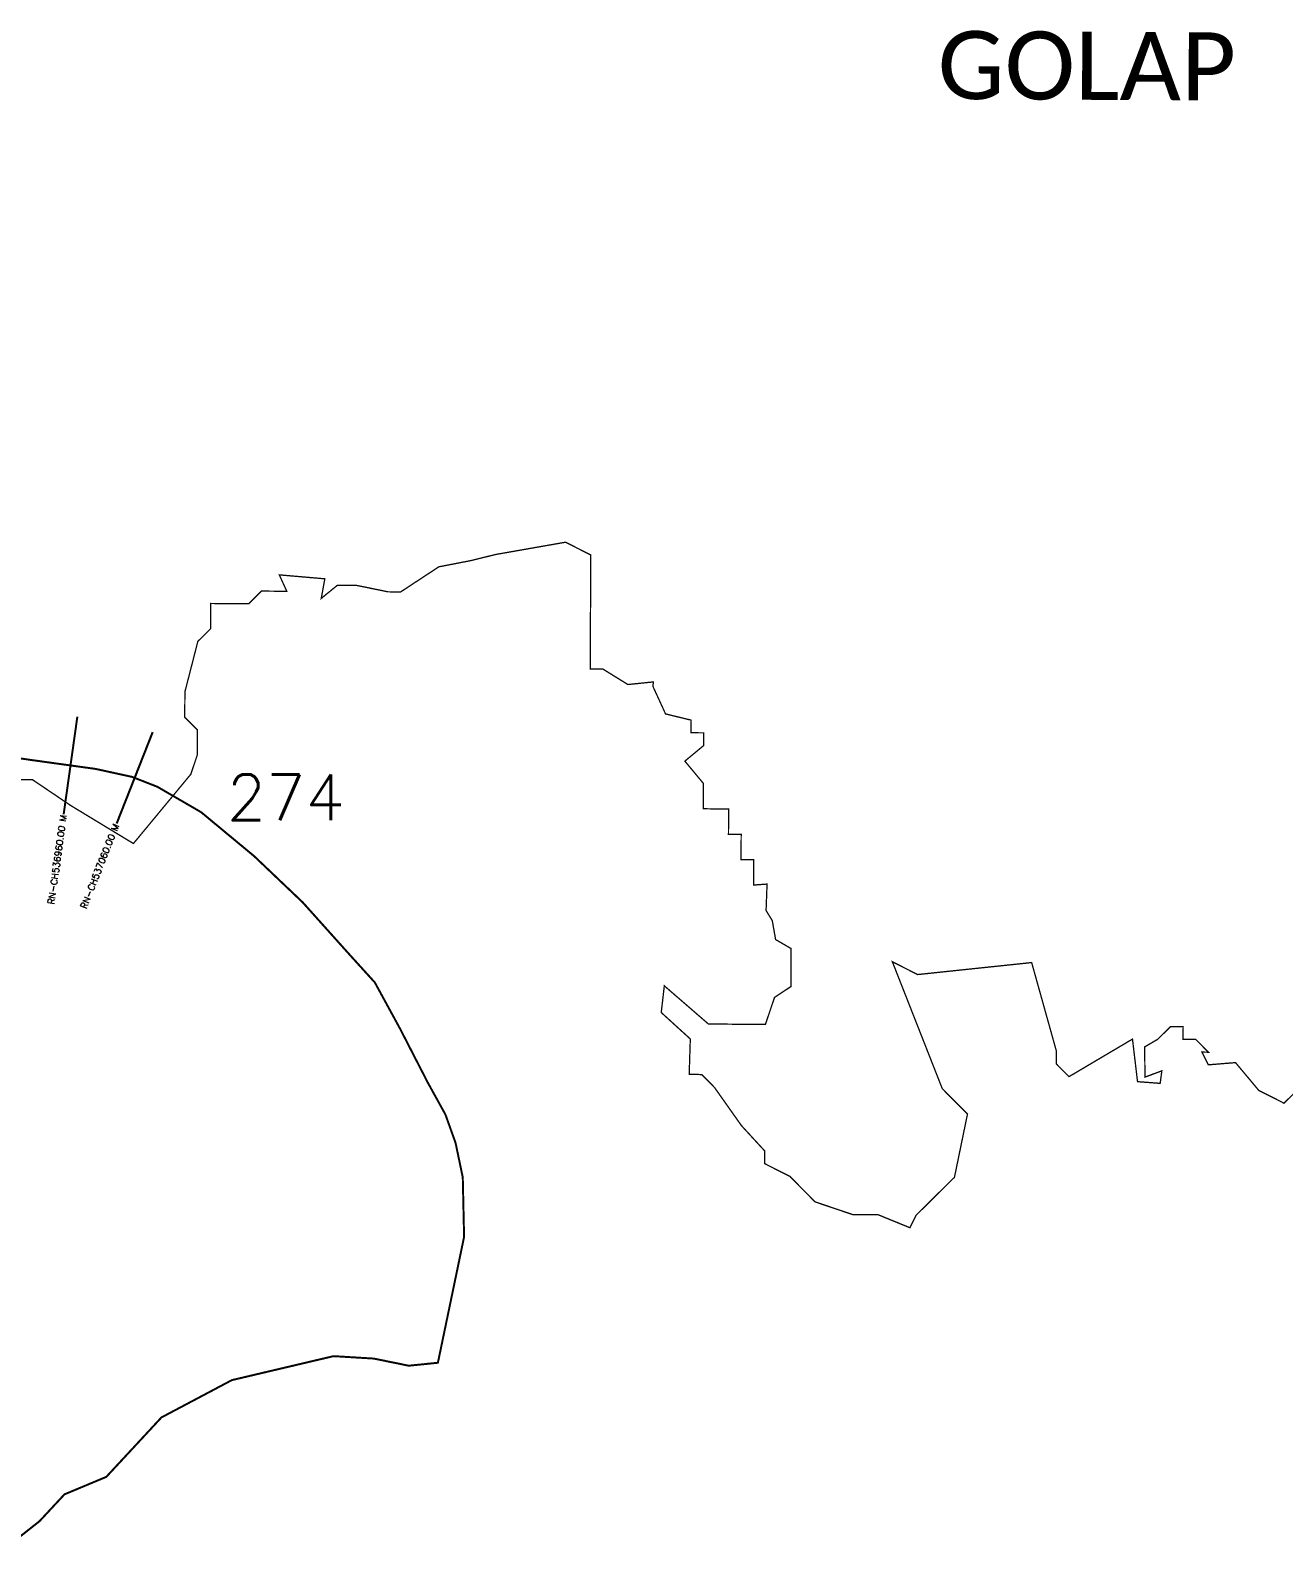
# Model space of a CAD drawing. Header units: metres. Extents: x 316348 to 324132, y 1867334 to 1873739.
# Drawn here: x 318363 to 320277, y 1867869 to 1870180 of the extents above; entities that cross this region are included whole.
import ezdxf
from ezdxf.enums import TextEntityAlignment as Align

# ---------------------------------------------------------------- set-up
doc = ezdxf.new("R2010")
doc.units = ezdxf.units.M
for name, color, linetype in [('CS', 134, 'Continuous'), ('CSMark', 6, 'Continuous'), ('NATURALLY PROTECTED', 3, 'Continuous'), ('VILLAGE NAME', 250, 'Continuous')]:
    doc.layers.add(name, color=color, linetype=linetype)
doc.styles.get("Standard").update_dxf_attribs({"font": 'simplex.shx'})

msp = doc.modelspace()

# ---------------------------------------------------------------- linework, layer by layer
at = {"color": 6, "const_width": 2, "flags": 128}
msp.add_lwpolyline([(320297.3, 1868560.7), (320277.8, 1868541.5), (320239.3, 1868561), (320206.2, 1868600.6), (320203.8, 1868603.5), (320162.2, 1868600.1), (320152.6, 1868619.5), (320162.3, 1868619.4), (320143.1, 1868638.9), (320123.7, 1868639), (320123.8, 1868658.3), (320104.5, 1868658.4), (320086.3, 1868640.5), (320085.1, 1868639.2), (320065.1, 1868627.5), (320065.4, 1868581.3), (320091.2, 1868590.9), (320088.7, 1868571.8), (320054.1, 1868574.4), (320046.4, 1868639.4), (319949.4, 1868582), (319930.2, 1868601.4), (319930.3, 1868620.7), (319892.4, 1868756.3), (319718.3, 1868738), (319679.7, 1868757.5), (319755.9, 1868563.7), (319794.4, 1868524.9), (319774.5, 1868428.3), (319716.2, 1868370.6), (319706.4, 1868351.3), (319658.2, 1868371), (319619.5, 1868371.2), (319561.6, 1868390.8), (319523.2, 1868429.7), (319484.6, 1868449.2), (319484.7, 1868468.6), (319449.3, 1868507.1), (319407.9, 1868565.7), (319388.7, 1868585.2), (319369.4, 1868585.8), (319371.1, 1868639.6), (319326.7, 1868680), (319331.4, 1868720.8), (319398.8, 1868662.4), (319485.8, 1868661.9), (319499.7, 1868703), (319524.8, 1868719.7), (319525.1, 1868777.7), (319501.4, 1868791.4), (319496.3, 1868820.3), (319486.8, 1868835.9), (319488.3, 1868876.2), (319467.7, 1868874.7), (319467.9, 1868913.4), (319448.6, 1868913.5), (319448.8, 1868952.2), (319429.4, 1868952.3), (319429.6, 1868990.9), (319391, 1868991.2), (319391.2, 1869029.8), (319362.8, 1869064), (319391.5, 1869087.8), (319391.6, 1869107.2), (319372.3, 1869107.3), (319372.4, 1869126.6), (319333.3, 1869136.1), (319314, 1869178.2), (319314.7, 1869185), (319275.8, 1869181), (319237.5, 1869204.7), (319218.2, 1869204.8), (319219.1, 1869378.9), (319180.6, 1869398.4), (319074.1, 1869379.7), (319035.4, 1869370.2), (318987, 1869360.8), (318928.8, 1869322.5), (318909.5, 1869322.6), (318861.2, 1869332.5), (318832.2, 1869332.7), (318807.5, 1869312.6), (318812.9, 1869342.5), (318743.4, 1869348.5), (318754.8, 1869323.5), (318716.1, 1869323.7), (318696.7, 1869304.4), (318638.7, 1869304.8), (318638.4, 1869266.1), (318619, 1869246.9), (318599.2, 1869169.7), (318599, 1869131), (318618.3, 1869111.6), (318618, 1869072.9), (318608.2, 1869043.9), (318520.6, 1868938.1), (318424.2, 1868996.6), (318366.5, 1869035.6), (318347.1, 1869035.7)], dxfattribs=at)
at = {"layer": 'CS'}
for p, q in [((318434.6, 1869131.7), (318413.9, 1868983.2)), ((318549.8, 1869108.3), (318494.9, 1868968.7))]:
    msp.add_line(p, q, dxfattribs=at)
at = {"layer": 'NATURALLY PROTECTED', "const_width": 3, "flags": 128}
msp.add_lwpolyline([(318298.3, 1869075.4), (318364.7, 1869065.7), (318462.9, 1869052.1), (318518.7, 1869039.9), (318557.2, 1869024.8), (318624, 1868986), (318704.8, 1868919), (318779.2, 1868848.2), (318848.4, 1868771), (318889.3, 1868725.9), (318927.9, 1868655.1), (318970.4, 1868572.5), (318997.1, 1868524.2), (319012.6, 1868480.8), (319023.6, 1868428.2), (319025.6, 1868337.2), (318985.6, 1868145), (318941.1, 1868140.5), (318887.7, 1868151.4), (318826.2, 1868155.1), (318671, 1868118.5), (318563.4, 1868061.5), (318479.2, 1867970.7), (318415.3, 1867944), (318377.2, 1867903), (318335.5, 1867870.1)], dxfattribs=at)

# ---------------------------------------------------------------- texts
at = {"insert": (318663.2, 1869043.8), "char_height": 70, "attachment_point": 1}
msp.add_mtext_dynamic_manual_height_columns('274', width=95.172, gutter_width=1, heights=[0], dxfattribs=at)
at = {"layer": 'CSMark'}
for s, rotation, p in [('RN-CH536960.00 M', 82.0808, (318413.8, 1868982.2)), ('RN-CH537060.00 M', 68.5196, (318494.5, 1868967.8))]:
    msp.add_text(s, height=10, rotation=rotation, dxfattribs=at).set_placement(p, align=Align.MIDDLE_RIGHT)
at = {"layer": 'VILLAGE NAME', "insert": (319749.3, 1870179.5), "char_height": 104.042, "attachment_point": 1, "rotation": 359.6762}
msp.add_mtext_dynamic_manual_height_columns('{\\fCalibri|b0|i0|c0|p34;GOLAP}', width=1260.634, gutter_width=520.2, heights=[0], dxfattribs=at)

doc.saveas('drawing.dxf')
